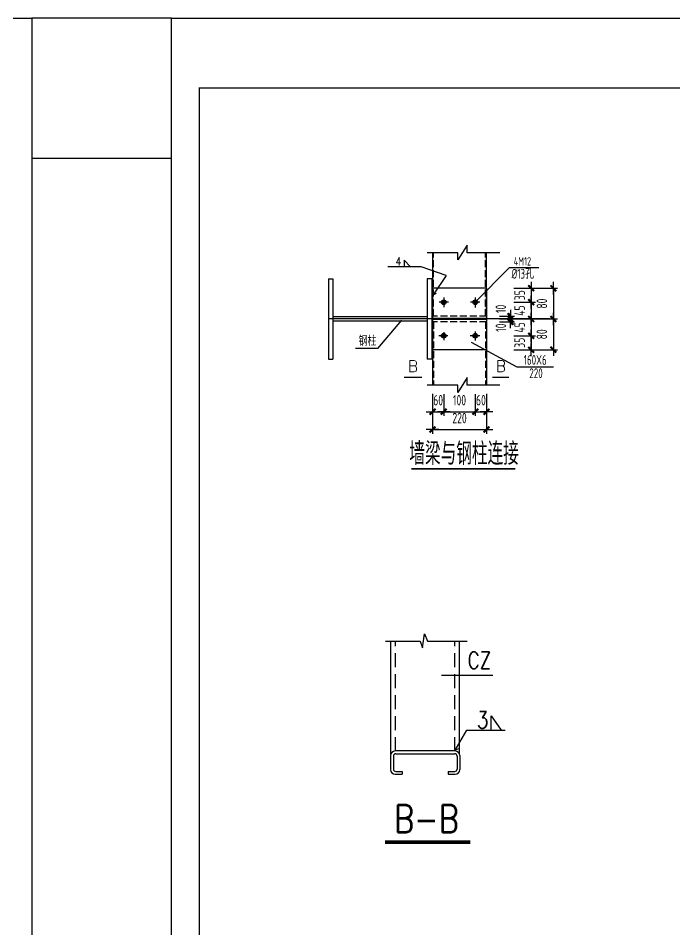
# Model space of a CAD drawing. Extents: x -321761 to 1215725, y 241863 to 438812.
# Drawn here: x 1027238 to 1050743, y 268656 to 301263 of the extents above; entities that cross this region are included whole.
import ezdxf

# ---------------------------------------------------------------- set-up
doc = ezdxf.new("R2010")
doc.units = 0
doc.header["$LTSCALE"] = 1000
for name, pattern in [('CENTER', [2, 1.25, -0.25, 0.25, -0.25]), ('DASH', [0.35, 0.25, -0.1]), ('DASHED', [0.75, 0.5, -0.25])]:
    doc.linetypes.add(name, pattern=pattern)
doc.layers.get('0').update_dxf_attribs({"linetype": 'CONTINUOUS'})
doc.layers.get('Defpoints').update_dxf_attribs({"linetype": 'CONTINUOUS'})
for name, color, linetype in [('BORDER', 7, 'CONTINUOUS'), ('D', 4, 'CONTINUOUS'), ('DASH', 3, 'DASH'), ('DIM', 3, 'CONTINUOUS'), ('JI', 7, 'DASHED'), ('LI', 3, 'CONTINUOUS'), ('PUB_DIM', 3, 'CONTINUOUS'), ('PUB_TEXT', 7, 'CONTINUOUS'), ('一般文字', 6, 'CONTINUOUS'), ('图层8', 3, 'CENTER')]:
    doc.layers.add(name, color=color, linetype=linetype)
doc.styles.add('_SIMPLEX', font='SIMPLEX.shx', dxfattribs={"width": 0.8})
doc.styles.add('_TXT', font='SIMPLEX.shx', dxfattribs={"width": 0.6})
doc.styles.add('COMPLEX', font='COMPLEX')
doc.styles.add('DIM_FONT', font='SIMPLEX.shx', dxfattribs={"width": 0.8})
doc.styles.add('TESSDREN', font='tssdeng.shx', dxfattribs={"width": 0.7, "height": 300, "bigfont": 'tssdchn.shx'})
doc.styles.add('TSSD_Dimension', font='Tssdeng.shx', dxfattribs={"width": 0.7, "bigfont": 'hztxt.shx'})
doc.styles.add('TSSD_Rein', font='Tssdeng.shx', dxfattribs={"width": 0.7, "bigfont": 'hztxt.shx'})
doc.styles.add('wutxt', font='txt.shx', dxfattribs={"width": 0.8, "bigfont": 'hztxt.shx'})
doc.dimstyles.new('DIMN150', dxfattribs={"dimscale": 1.5, "dimtxt": 300, "dimasz": 1, "dimexe": 250, "dimexo": 300, "dimgap": 150, "dimtad": 1, "dimdec": 0, "dimzin": 0, "dimdsep": 46, "dimtxsty": 'DIM_FONT', "dimblk": '_DIMX', "dimcen": 0.09, "dimclrt": 7, "dimadec": 0, "dimazin": 0, "dimtfac": 1, "dimtdec": 0, "dimtix": 1, "dimtmove": 2, "dimatfit": 3, "dimldrblk": '_DIMX', "dimfxl": 1, "dimtolj": 1, "dimtzin": 0, "dimarcsym": 0})

# ---------------------------------------------------------------- blocks, each defined once
blk = doc.blocks.new('_DIMX')
blk.add_line((-150, 0), (150, 0))
at = {"const_width": 50}
blk.add_lwpolyline([(-70, -70), (70, 70)], dxfattribs=at)
blk = doc.blocks.new('*D359')
at = {"layer": 'Defpoints', "color": 0}
for p in [(1042071, 288120), (1042471, 288120), (1042471, 287187)]:
    blk.add_point(p, dxfattribs=at)
at = {"layer": 'PUB_DIM', "color": 0, "lineweight": -2}
for p, q in [((1042071, 287820), (1042071, 287037)), ((1042471, 287820), (1042471, 287037)), ((1042070, 287187), (1042068, 287187)), ((1042071, 287187), (1042471, 287187)), ((1042473, 287187), (1042474, 287187))]:
    blk.add_line(p, q, dxfattribs=at)
at = {"layer": 'PUB_DIM', "color": 0, "lineweight": -2, "xscale": 1.5, "yscale": 1.5, "zscale": 1.5}
blk.add_blockref('_DIMX', (1042071, 287187), dxfattribs=at)
at = {"layer": 'PUB_DIM', "color": 0, "lineweight": -2, "xscale": 1.5, "yscale": 1.5, "zscale": 1.5, "rotation": 180}
blk.add_blockref('_DIMX', (1042471, 287187), dxfattribs=at)
at = {"layer": 'PUB_DIM', "color": 7, "insert": (1042271, 287599), "char_height": 375, "attachment_point": 5, "style": 'TSSD_Dimension'}
blk.add_mtext('\\A1;60', dxfattribs=at)
blk = doc.blocks.new('*D360')
at = {"layer": 'Defpoints', "color": 0}
for p in [(1042471, 288120), (1043602, 288120), (1043602, 287187)]:
    blk.add_point(p, dxfattribs=at)
at = {"layer": 'PUB_DIM', "color": 0, "lineweight": -2}
for p, q in [((1042471, 287820), (1042471, 287037)), ((1043602, 287820), (1043602, 287037)), ((1042473, 287187), (1043600, 287187))]:
    blk.add_line(p, q, dxfattribs=at)
at = {"layer": 'PUB_DIM', "color": 0, "lineweight": -2, "xscale": 1.5, "yscale": 1.5, "zscale": 1.5, "rotation": 180}
blk.add_blockref('_DIMX', (1042471, 287187), dxfattribs=at)
at = {"layer": 'PUB_DIM', "color": 0, "lineweight": -2, "xscale": 1.5, "yscale": 1.5, "zscale": 1.5}
blk.add_blockref('_DIMX', (1043602, 287187), dxfattribs=at)
at = {"layer": 'PUB_DIM', "color": 7, "insert": (1043037, 287599), "char_height": 375, "attachment_point": 5, "style": 'TSSD_Dimension'}
blk.add_mtext('\\A1;100', dxfattribs=at)
blk = doc.blocks.new('*D361')
at = {"layer": 'Defpoints', "color": 0}
for p in [(1043602, 288120), (1044002, 288120), (1044002, 287187)]:
    blk.add_point(p, dxfattribs=at)
at = {"layer": 'PUB_DIM', "color": 0, "lineweight": -2}
for p, q in [((1043602, 287820), (1043602, 287037)), ((1044002, 287820), (1044002, 287037)), ((1043600, 287187), (1043599, 287187)), ((1043602, 287187), (1044002, 287187)), ((1044003, 287187), (1044005, 287187))]:
    blk.add_line(p, q, dxfattribs=at)
at = {"layer": 'PUB_DIM', "color": 0, "lineweight": -2, "xscale": 1.5, "yscale": 1.5, "zscale": 1.5}
blk.add_blockref('_DIMX', (1043602, 287187), dxfattribs=at)
at = {"layer": 'PUB_DIM', "color": 0, "lineweight": -2, "xscale": 1.5, "yscale": 1.5, "zscale": 1.5, "rotation": 180}
blk.add_blockref('_DIMX', (1044002, 287187), dxfattribs=at)
at = {"layer": 'PUB_DIM', "color": 7, "insert": (1043802, 287599), "char_height": 375, "attachment_point": 5, "style": 'TSSD_Dimension'}
blk.add_mtext('\\A1;60', dxfattribs=at)
blk = doc.blocks.new('*D362')
at = {"layer": 'Defpoints', "color": 0}
for p in [(1042071, 288122), (1044002, 288122), (1044002, 286548)]:
    blk.add_point(p, dxfattribs=at)
at = {"layer": 'PUB_DIM', "color": 0, "lineweight": -2}
for p, q in [((1042071, 287822), (1042071, 286398)), ((1044002, 287822), (1044002, 286398)), ((1042073, 286548), (1044000, 286548))]:
    blk.add_line(p, q, dxfattribs=at)
at = {"layer": 'PUB_DIM', "color": 0, "lineweight": -2, "xscale": 1.5, "yscale": 1.5, "zscale": 1.5, "rotation": 180}
blk.add_blockref('_DIMX', (1042071, 286548), dxfattribs=at)
at = {"layer": 'PUB_DIM', "color": 0, "lineweight": -2, "xscale": 1.5, "yscale": 1.5, "zscale": 1.5}
blk.add_blockref('_DIMX', (1044002, 286548), dxfattribs=at)
at = {"layer": 'PUB_DIM', "color": 7, "insert": (1043037, 286961), "char_height": 375, "attachment_point": 5, "style": 'TSSD_Dimension'}
blk.add_mtext('\\A1;220', dxfattribs=at)
blk = doc.blocks.new('*D363')
at = {"layer": 'Defpoints', "color": 0}
for p in [(1045301, 291604), (1045301, 290504), (1046397, 290504)]:
    blk.add_point(p, dxfattribs=at)
at = {"layer": 'PUB_DIM', "color": 0, "lineweight": -2}
for p, q in [((1045601, 291604), (1046547, 291604)), ((1046397, 291602), (1046397, 290505)), ((1045601, 290504), (1046547, 290504))]:
    blk.add_line(p, q, dxfattribs=at)
at = {"layer": 'PUB_DIM', "color": 0, "lineweight": -2, "xscale": 1.5, "yscale": 1.5, "zscale": 1.5}
for p, rotation in [((1046397, 291604), 90), ((1046397, 290504), 270)]:
    blk.add_blockref('_DIMX', p, dxfattribs=dict(at, rotation=rotation))
at = {"layer": 'PUB_DIM', "color": 7, "insert": (1045985, 291054), "char_height": 375, "attachment_point": 5, "rotation": 90, "style": 'TSSD_Dimension'}
blk.add_mtext('\\A1;80', dxfattribs=at)
blk = doc.blocks.new('*D364')
at = {"layer": 'Defpoints', "color": 0}
for p in [(1045301, 290504), (1045301, 289406), (1046397, 289406)]:
    blk.add_point(p, dxfattribs=at)
at = {"layer": 'PUB_DIM', "color": 0, "lineweight": -2}
for p, q in [((1045601, 290504), (1046547, 290504)), ((1046397, 290502), (1046397, 289407)), ((1045601, 289406), (1046547, 289406))]:
    blk.add_line(p, q, dxfattribs=at)
at = {"layer": 'PUB_DIM', "color": 0, "lineweight": -2, "xscale": 1.5, "yscale": 1.5, "zscale": 1.5}
for p, rotation in [((1046397, 290504), 90), ((1046397, 289406), 270)]:
    blk.add_blockref('_DIMX', p, dxfattribs=dict(at, rotation=rotation))
at = {"layer": 'PUB_DIM', "color": 7, "insert": (1045985, 289955), "char_height": 375, "attachment_point": 5, "rotation": 90, "style": 'TSSD_Dimension'}
blk.add_mtext('\\A1;80', dxfattribs=at)
blk = doc.blocks.new('*D365')
at = {"layer": 'Defpoints', "color": 0}
for p in [(1044681, 291607), (1044681, 291105), (1045601, 291105)]:
    blk.add_point(p, dxfattribs=at)
at = {"layer": 'PUB_DIM', "color": 0, "lineweight": -2}
for p, q in [((1044981, 291607), (1045751, 291607)), ((1045601, 291608), (1045601, 291610)), ((1045601, 291607), (1045601, 291105)), ((1044981, 291105), (1045751, 291105)), ((1045601, 291103), (1045601, 291102))]:
    blk.add_line(p, q, dxfattribs=at)
at = {"layer": 'PUB_DIM', "color": 0, "lineweight": -2, "xscale": 1.5, "yscale": 1.5, "zscale": 1.5}
for p, rotation in [((1045601, 291607), 270), ((1045601, 291105), 90)]:
    blk.add_blockref('_DIMX', p, dxfattribs=dict(at, rotation=rotation))
at = {"layer": 'PUB_DIM', "color": 7, "insert": (1045189, 291356), "char_height": 375, "attachment_point": 5, "rotation": 90, "style": 'TSSD_Dimension'}
blk.add_mtext('\\A1;35', dxfattribs=at)
blk = doc.blocks.new('*D366')
at = {"layer": 'Defpoints', "color": 0}
for p in [(1044681, 291105), (1044681, 290504), (1045601, 290504)]:
    blk.add_point(p, dxfattribs=at)
at = {"layer": 'PUB_DIM', "color": 0, "lineweight": -2}
for p, q in [((1044981, 291105), (1045751, 291105)), ((1045601, 291106), (1045601, 291108)), ((1045601, 291105), (1045601, 290504)), ((1044981, 290504), (1045751, 290504)), ((1045601, 290502), (1045601, 290501))]:
    blk.add_line(p, q, dxfattribs=at)
at = {"layer": 'PUB_DIM', "color": 0, "lineweight": -2, "xscale": 1.5, "yscale": 1.5, "zscale": 1.5}
for p, rotation in [((1045601, 291105), 270), ((1045601, 290504), 90)]:
    blk.add_blockref('_DIMX', p, dxfattribs=dict(at, rotation=rotation))
at = {"layer": 'PUB_DIM', "color": 7, "insert": (1045189, 290804), "char_height": 375, "attachment_point": 5, "rotation": 90, "style": 'TSSD_Dimension'}
blk.add_mtext('\\A1;45', dxfattribs=at)
blk = doc.blocks.new('*D367')
at = {"layer": 'Defpoints', "color": 0}
for p in [(1044681, 290504), (1044681, 289905), (1045601, 289905)]:
    blk.add_point(p, dxfattribs=at)
at = {"layer": 'PUB_DIM', "color": 0, "lineweight": -2}
for p, q in [((1044981, 290504), (1045751, 290504)), ((1045601, 290505), (1045601, 290507)), ((1045601, 290504), (1045601, 289905)), ((1044981, 289905), (1045751, 289905)), ((1045601, 289903), (1045601, 289902))]:
    blk.add_line(p, q, dxfattribs=at)
at = {"layer": 'PUB_DIM', "color": 0, "lineweight": -2, "xscale": 1.5, "yscale": 1.5, "zscale": 1.5}
for p, rotation in [((1045601, 290504), 270), ((1045601, 289905), 90)]:
    blk.add_blockref('_DIMX', p, dxfattribs=dict(at, rotation=rotation))
at = {"layer": 'PUB_DIM', "color": 7, "insert": (1045189, 290204), "char_height": 375, "attachment_point": 5, "rotation": 90, "style": 'TSSD_Dimension'}
blk.add_mtext('\\A1;45', dxfattribs=at)
blk = doc.blocks.new('*D368')
at = {"layer": 'Defpoints', "color": 0}
for p in [(1044681, 289905), (1044681, 289405), (1045601, 289405)]:
    blk.add_point(p, dxfattribs=at)
at = {"layer": 'PUB_DIM', "color": 0, "lineweight": -2}
for p, q in [((1044981, 289905), (1045751, 289905)), ((1045601, 289906), (1045601, 289908)), ((1045601, 289905), (1045601, 289405)), ((1044981, 289405), (1045751, 289405)), ((1045601, 289403), (1045601, 289402))]:
    blk.add_line(p, q, dxfattribs=at)
at = {"layer": 'PUB_DIM', "color": 0, "lineweight": -2, "xscale": 1.5, "yscale": 1.5, "zscale": 1.5}
for p, rotation in [((1045601, 289905), 270), ((1045601, 289405), 90)]:
    blk.add_blockref('_DIMX', p, dxfattribs=dict(at, rotation=rotation))
at = {"layer": 'PUB_DIM', "color": 7, "insert": (1045189, 289655), "char_height": 375, "attachment_point": 5, "rotation": 90, "style": 'TSSD_Dimension'}
blk.add_mtext('\\A1;35', dxfattribs=at)
blk = doc.blocks.new('*D369')
at = {"layer": 'Defpoints', "color": 0}
for p in [(1044162, 290605), (1044162, 290505), (1044860, 290505)]:
    blk.add_point(p, dxfattribs=at)
at = {"layer": 'PUB_DIM', "color": 0, "lineweight": -2}
for p, q in [((1044462, 290605), (1045010, 290605)), ((1044860, 290606), (1044860, 290608)), ((1044860, 290605), (1044860, 290505)), ((1044462, 290505), (1045010, 290505)), ((1044860, 290503), (1044860, 290502))]:
    blk.add_line(p, q, dxfattribs=at)
at = {"layer": 'PUB_DIM', "color": 0, "lineweight": -2, "xscale": 1.5, "yscale": 1.5, "zscale": 1.5}
for p, rotation in [((1044860, 290605), 270), ((1044860, 290505), 90)]:
    blk.add_blockref('_DIMX', p, dxfattribs=dict(at, rotation=rotation))
at = {"layer": 'PUB_DIM', "color": 7, "insert": (1044515, 290867), "char_height": 375, "attachment_point": 5, "rotation": 90, "style": 'TSSD_Dimension'}
blk.add_mtext('\\A1;10', dxfattribs=at)
blk = doc.blocks.new('*D370')
at = {"layer": 'Defpoints', "color": 0}
for p in [(1044162, 290505), (1044162, 290405), (1044860, 290405)]:
    blk.add_point(p, dxfattribs=at)
at = {"layer": 'PUB_DIM', "color": 0, "lineweight": -2}
for p, q in [((1044462, 290505), (1045010, 290505)), ((1044462, 290405), (1045010, 290405)), ((1044860, 290506), (1044860, 290508)), ((1044860, 290505), (1044860, 290405)), ((1044860, 290403), (1044860, 290402))]:
    blk.add_line(p, q, dxfattribs=at)
at = {"layer": 'PUB_DIM', "color": 0, "lineweight": -2, "xscale": 1.5, "yscale": 1.5, "zscale": 1.5}
for p, rotation in [((1044860, 290505), 270), ((1044860, 290405), 90)]:
    blk.add_blockref('_DIMX', p, dxfattribs=dict(at, rotation=rotation))
at = {"layer": 'PUB_DIM', "color": 7, "insert": (1044515, 290194), "char_height": 375, "attachment_point": 5, "rotation": 90, "style": 'TSSD_Dimension'}
blk.add_mtext('\\A1;10', dxfattribs=at)

msp = doc.modelspace()

# ---------------------------------------------------------------- linework, layer by layer
for p, q in [((1043312, 293148.6), (1042972.8, 292619)), ((1043312, 292875), (1043312, 293148.6)), ((1042972.8, 292875), (1041878.9, 292875)), ((1042071.5, 292875), (1042071.5, 290604.6)), ((1042972.8, 292619), (1042972.8, 292875)), ((1044475, 292875), (1043312, 292875)), ((1044001.9, 290604.6), (1044001.9, 292875)), ((1041052.1, 292605), (1041052.1, 292374.9)), ((1041282.2, 292374.9), (1041052.1, 292605)), ((1041667.8, 292374.9), (1040465, 292374.9)), ((1042553.7, 292060.6), (1041667.8, 292374.9)), ((1043598.3, 291104.6), (1044816.7, 292329.3)), ((1045881.3, 292329.3), (1044816.7, 292329.3)), ((1038341.6, 291938), (1038341.6, 289071.3)), ((1038341.6, 291938), (1038501.6, 291938)), ((1038501.6, 291938), (1038501.6, 289071.3)), ((1041881.9, 291938), (1041881.9, 289071.3)), ((1042041.9, 291938), (1041881.9, 291938)), ((1042041.9, 291938), (1042041.9, 289071.3)), ((1042071.5, 291938), (1042071.5, 289071.3)), ((1042553.7, 292060.6), (1042091.9, 291366.9)), ((1044001.9, 291604.6), (1042041.9, 291604.6)), ((1044001.9, 291604.6), (1044001.9, 289404.6)), ((1042091.9, 291366.9), (1042212.4, 291430.8)), ((1042471.5, 291267), (1042471.5, 290932.4)), ((1043601.9, 291267), (1043601.9, 290920.5)), ((1042644, 291104.6), (1042309.6, 291104.6)), ((1043765.5, 291104.6), (1043431.2, 291104.6)), ((1041881.9, 290584.6), (1038501.6, 290584.6)), ((1041881.9, 290424.6), (1038501.6, 290424.6)), ((1040958.4, 290464.6), (1040103, 289452.5)), ((1044001.9, 290519.6), (1042071.5, 290519.6)), ((1044001.9, 290489.6), (1042071.5, 290489.6)), ((1042071.5, 290404.6), (1042071.5, 288134.2)), ((1044001.9, 290404.6), (1044001.9, 288134.2)), ((1042620.1, 289904.6), (1042297.7, 289904.6)), ((1042471.5, 290033.1), (1042471.5, 289746.4)), ((1043765.5, 289904.6), (1043419.2, 289904.6)), ((1043601.9, 290057), (1043601.9, 289734.4)), ((1043449.9, 289680.6), (1045084.1, 288795.1)), ((1040103, 289452.5), (1039307, 289452.5)), ((1044001.9, 289404.6), (1042041.9, 289404.6)), ((1038341.6, 289071.3), (1038501.6, 289071.3)), ((1042041.9, 289071.3), (1041881.9, 289071.3)), ((1045084.1, 288795.1), (1046397.9, 288795.1)), ((1043312, 288407.8), (1042972.8, 287878.2)), ((1043312, 288134.2), (1043312, 288407.8)), ((1042972.8, 288134.2), (1041878.9, 288134.2)), ((1042972.8, 287878.2), (1042972.8, 288134.2)), ((1044475, 288134.2), (1043312, 288134.2)), ((1040577.4, 274933.1), (1040577.4, 278978.2)), ((1043040.3, 274933.2), (1043040.3, 278978.2)), ((1040570.3, 274885), (1040570.3, 274386.6)), ((1042881.3, 275051.1), (1040743.5, 275051.1)), ((1040753.1, 274951.5), (1042864.7, 274951.5)), ((1043047.5, 274885), (1043047.5, 274386.6)), ((1040670, 274868.4), (1040670, 274403.3)), ((1042947.8, 274868.4), (1042947.8, 274403.3)), ((1040753.1, 274320.2), (1040985.6, 274320.2)), ((1040985.6, 274320.2), (1040985.6, 274220.5)), ((1042632.1, 274320.2), (1042864.7, 274320.2)), ((1042632.1, 274320.2), (1042632.1, 274220.5)), ((1040736.4, 274220.5), (1040985.6, 274220.5)), ((1042632.1, 274220.5), (1042881.3, 274220.5))]:
    msp.add_line(p, q)
at = {"const_width": 85}
for points in [[(1042471.5, 291147.1, 1), (1042471.5, 291062.1, 1)], [(1043601.9, 291147.1, 1), (1043601.9, 291062.1, 1)], [(1042471.5, 289947.1, 1), (1042471.5, 289862.1, 1)], [(1043601.9, 289947.1, 1), (1043601.9, 289862.1, 1)]]:
    msp.add_lwpolyline(points, format="xyb", close=True, dxfattribs=at)
for points, const_width in [([(1041697.8, 288421.7), (1041045.1, 288421.7)], 45), ([(1044807.1, 288421.7), (1044212.4, 288421.7)], 45), ([(1040370.9, 271789), (1043421.2, 271789)], 124.4)]:
    msp.add_lwpolyline(points, dxfattribs=dict(const_width=const_width))
for centre in [(1042471.5, 291104.6), (1043601.9, 291104.6), (1042471.5, 289904.6), (1043601.9, 289904.6)]:
    msp.add_circle(centre, 85)
for centre, radius, start, end in [((1040736.4, 274885), 166.1, 90, 180), ((1040753.1, 274868.4), 83.1, 90, 180), ((1042864.7, 274868.4), 83.1, 0, 90), ((1042881.3, 274885), 166.1, 0, 90), ((1040736.4, 274386.6), 166.1, 180, 270), ((1040753.1, 274403.3), 83.1, 180, 270), ((1042864.7, 274403.3), 83.1, 270, 0), ((1042881.3, 274386.6), 166.1, 270, 0)]:
    msp.add_arc(centre, radius, start, end)
at = {"layer": 'BORDER'}
for points in [[(985725.4, 241862.6), (985725.4, 301262.6), (1027725.4, 301262.6), (1027725.4, 241862.6)], [(1032725.4, 241862.6), (1032725.4, 301262.6), (1074725.4, 301262.6), (1074725.4, 241862.6)]]:
    msp.add_lwpolyline(points, close=True, dxfattribs=at)
at = {"layer": 'BORDER', "const_width": 50}
msp.add_lwpolyline([(1033725.4, 242862.6), (1033725.4, 298762.6), (1073725.4, 298762.6), (1073725.4, 242862.6)], close=True, dxfattribs=at)
at = {"layer": 'D'}
for p, q in [((1041712.8, 278746.7), (1041782.6, 279239.6)), ((1041782.6, 279239.6), (1041887.2, 278978.2)), ((1040386.5, 278978.2), (1041625.7, 278978.2)), ((1041625.7, 278978.2), (1041712.8, 278746.7)), ((1041887.2, 278978.2), (1043315.9, 278978.2))]:
    msp.add_line(p, q, dxfattribs=at)
at = {"layer": 'DASH'}
for p, q in [((1042101.5, 290604.6), (1042101.5, 292875)), ((1043971.9, 290604.6), (1043971.9, 292875)), ((1044001.9, 290604.6), (1042071.5, 290604.6)), ((1044001.9, 290404.6), (1042071.5, 290404.6)), ((1042101.5, 290404.6), (1042101.5, 288134.2)), ((1043971.9, 290404.6), (1043971.9, 288134.2))]:
    msp.add_line(p, q, dxfattribs=at)
at = {"layer": 'DIM'}
for p, q in [((1042885.2, 275079.4), (1043293.3, 275798.7)), ((1043293.3, 275798.7), (1044673.1, 275798.7)), ((1042885.2, 275079.4), (1042872.6, 275216.1)), ((1042885.2, 275079.4), (1043004.3, 275145.9))]:
    msp.add_line(p, q, dxfattribs=at)
at = {"layer": 'JI'}
for p, q in [((1040743.5, 275051.1), (1040743.5, 278978.2)), ((1042865.1, 275051.1), (1042865.1, 278978.2))]:
    msp.add_line(p, q, dxfattribs=at)
at = {"layer": 'LI'}
for p, q in [((1042389.4, 277765.4), (1044230.5, 277765.4)), ((1044168.9, 275798.7), (1044168.9, 276311.3)), ((1044168.9, 276311.3), (1044525.2, 275798.7))]:
    msp.add_line(p, q, dxfattribs=at)
at = {"layer": 'PUB_DIM'}
msp.add_line((1046274.7, 290504.6), (1038328.3, 290504.6), dxfattribs=at)
at = {"layer": '一般文字', "color": 2, "const_width": 60}
msp.add_lwpolyline([(1041311.6, 285138.8), (1045039.4, 285138.8)], dxfattribs=at)
at = {"layer": '图层8', "linetype": 'ByBlock'}
msp.add_lwpolyline([(1027725.4, 296262.6), (1032725.4, 296262.6), (1032725.4, 301262.6), (1027725.4, 301262.6)], close=True, dxfattribs=at)

# ---------------------------------------------------------------- texts
for s, height, style, width, p in [('4', 300, 'wutxt', 0.8, (1040747, 292416.7)), ('4M12', 300, 'TSSD_Rein', 0.7, (1044976.8, 292416.4)), ('CZ', 600, '_SIMPLEX', 0.8, (1043327.2, 277993.7)), ('3', 600, '_SIMPLEX', 0.8, (1043658.7, 275860.2))]:
    msp.add_text(s, height=height, dxfattribs=dict(style=style, width=width)).set_placement(p)
at = {"style": 'COMPLEX'}
for p in [(1041193.2, 288613.7), (1044342.3, 288613.7)]:
    msp.add_text('B', height=400, dxfattribs=at).set_placement(p)
at = {"layer": 'PUB_TEXT'}
for s, height, style, width, p in [('%%c13孔', 350, 'TESSDREN', 0.7, (1044900.4, 291945.7)), ('钢柱', 350, 'TESSDREN', 0.7, (1039424.7, 289543.7)), ('160X6', 350, 'TESSDREN', 0.7, (1045332.1, 288864.5)), ('220', 350, 'TESSDREN', 0.7, (1045535.2, 288388.7)), ('B-B', 995.33, '_TXT', 0.8, (1040687.6, 272129.5))]:
    msp.add_text(s, height=height, dxfattribs=dict(at, style=style, width=width)).set_placement(p)
at = {"layer": '一般文字', "color": 2, "style": 'TSSD_Rein', "width": 0.7}
msp.add_text('墙梁与钢柱连接', height=800, dxfattribs=at).set_placement((1041239.8, 285286.1))

# ---------------------------------------------------------------- dimensions: what is measured, and where the dimension line sits
at = {"layer": 'PUB_DIM'}
for p1, p2, distance, text, picture, middle in [((1044681.3, 291606.6), (1044681.3, 291104.6), 920.1, '35', '*D365', (1045188.8, 291355.6)), ((1045301.3, 291603.6), (1045301.3, 290503.6), 1096.2, '80', '*D363', (1045985, 291053.6)), ((1044681.3, 291104.6), (1044681.3, 290503.6), 920.1, '45', '*D366', (1045188.8, 290804.1)), ((1044681.3, 290503.6), (1044681.3, 289904.6), 920.1, '45', '*D367', (1045188.8, 290204.1)), ((1045301.3, 290503.6), (1045301.3, 289405.6), 1096.2, '80', '*D364', (1045985, 289954.6)), ((1044681.3, 289904.6), (1044681.3, 289404.6), 920.1, '35', '*D368', (1045188.8, 289654.6)), ((1042071.5, 288121.5), (1044001.9, 288121.5), -1573.5, '220', '*D362', (1043036.7, 286960.5)), ((1042071.5, 288119.7), (1042471.5, 288119.7), -933.1, '60', '*D359', (1042271.5, 287599.1)), ((1042471.5, 288119.7), (1043601.9, 288119.7), -933.1, '100', '*D360', (1043036.7, 287599.1)), ((1043601.9, 288119.7), (1044001.9, 288119.7), -933.1, '60', '*D361', (1043801.9, 287599.1))]:
    dim = msp.add_aligned_dim(p1=p1, p2=p2, distance=distance, text=text, dimstyle='DIMN150', override={"dimtxt": 250, "dimexe": 100, "dimexo": 200, "dimtxsty": 'TSSD_Dimension', "dimdle": 100}, dxfattribs=at)
    dim.commit()
    dim.dimension.update_dxf_attribs({"geometry": picture, "text_midpoint": middle})
for base, p1, p2, picture, middle in [((1044860.3, 290504.6), (1044162.2, 290604.6), (1044162.2, 290504.6), '*D369', (1044515.3, 290867.1)), ((1044860.3, 290404.6), (1044162.2, 290504.6), (1044162.2, 290404.6), '*D370', (1044515.3, 290194.1))]:
    dim = msp.add_linear_dim(base=base, p1=p1, p2=p2, angle=270, text='10', dimstyle='DIMN150', override={"dimtxt": 250, "dimexe": 100, "dimexo": 200, "dimtxsty": 'TSSD_Dimension', "dimdle": 100}, dxfattribs=at)
    dim.commit()
    dim.dimension.update_dxf_attribs({"geometry": picture, "text_midpoint": middle, "dimtype": 161})

doc.saveas('drawing.dxf')
